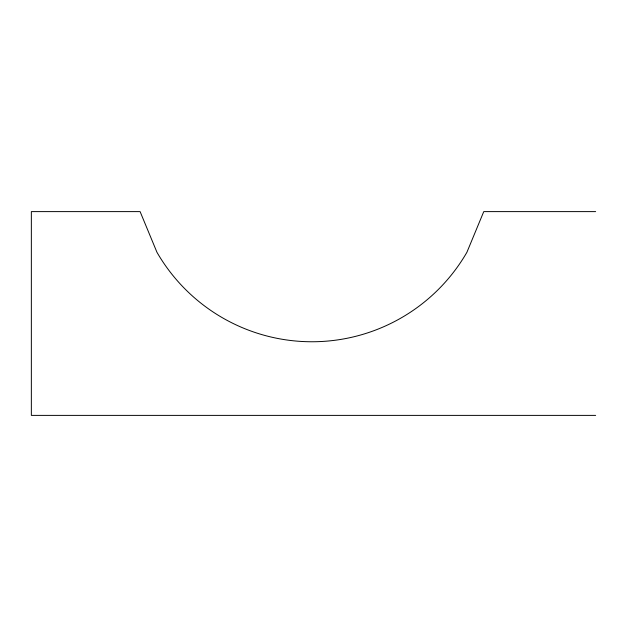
<?xml version="1.0" encoding="UTF-8"?>
<svg xmlns="http://www.w3.org/2000/svg" width="627" height="627" viewBox="0 0 627 627"><rect width="100%" height="100%" fill="white"/><g stroke="black" fill="none" stroke-linecap="round" stroke-linejoin="round"><path stroke-width="0.94" d="M595.65 211.612L483.762 211.612L466.911 252.281A178.954 178.954 0 0 1 156.954 252.281L140.103 211.612L31.35 211.612L31.35 415.387L595.65 415.387"/></g></svg>
